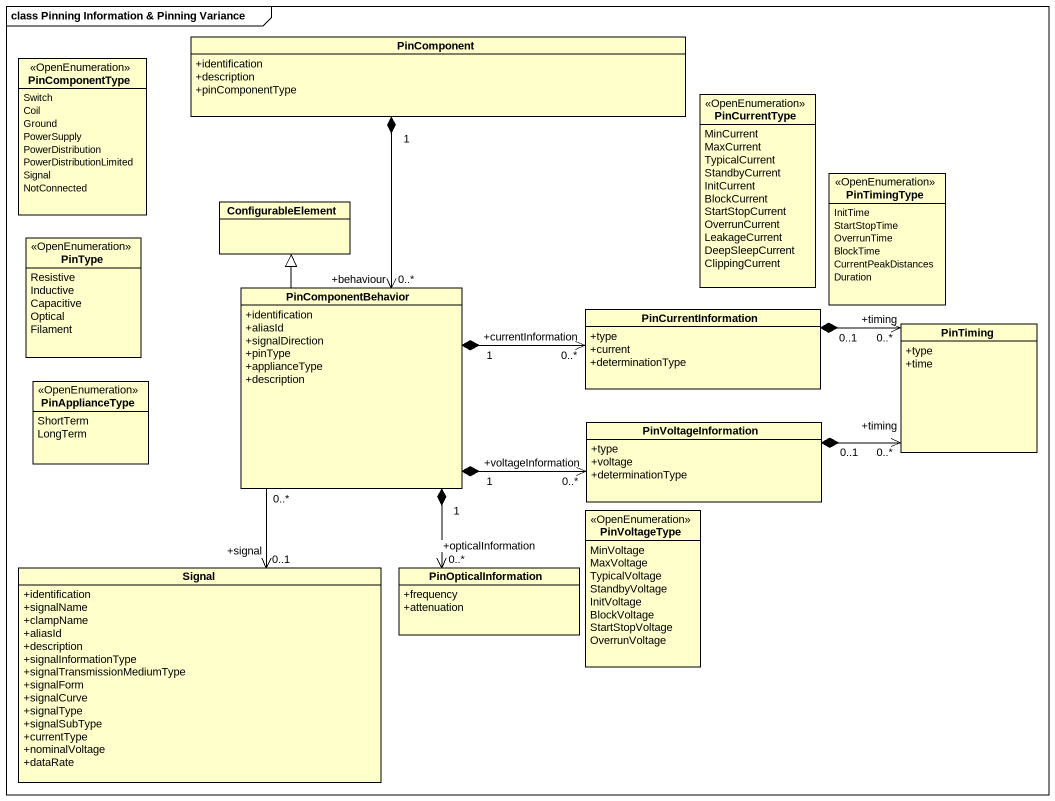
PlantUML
@startuml
mainframe class Pinning Information & Pinning Variance
hide circle
hide empty members
skinparam classAttributeIconSize 0
class PinComponent {
  +identification
  +description
  +pinComponentType
}
enum PinComponentType <<OpenEnumeration>> {
  Switch
  Coil
  Ground
  PowerSupply
  PowerDistribution
  PowerDistributionLimited
  Signal
  NotConnected
}
enum PinCurrentType <<OpenEnumeration>> {
  MinCurrent
  MaxCurrent
  TypicalCurrent
  StandbyCurrent
  InitCurrent
  BlockCurrent
  StartStopCurrent
  OverrunCurrent
  LeakageCurrent
  DeepSleepCurrent
  ClippingCurrent
}
enum PinTimingType <<OpenEnumeration>> {
  InitTime
  StartStopTime
  OverrunTime
  BlockTime
  CurrentPeakDistances
  Duration
}
class ConfigurableElement
enum PinType <<OpenEnumeration>> {
  Resistive
  Inductive
  Capacitive
  Optical
  Filament
}
class PinComponentBehavior {
  +identification
  +aliasId
  +signalDirection
  +pinType
  +applianceType
  +description
}
class PinCurrentInformation {
  +type
  +current
  +determinationType
}
class PinTiming {
  +type
  +time
}
enum PinApplianceType <<OpenEnumeration>> {
  ShortTerm
  LongTerm
}
class PinVoltageInformation {
  +type
  +voltage
  +determinationType
}
enum PinVoltageType <<OpenEnumeration>> {
  MinVoltage
  MaxVoltage
  TypicalVoltage
  StandbyVoltage
  InitVoltage
  BlockVoltage
  StartStopVoltage
  OverrunVoltage
}
class Signal {
  +identification
  +signalName
  +clampName
  +aliasId
  +description
  +signalInformationType
  +signalTransmissionMediumType
  +signalForm
  +signalCurve
  +signalType
  +signalSubType
  +currentType
  +nominalVoltage
  +dataRate
}
class PinOpticalInformation {
  +frequency
  +attenuation
}
PinComponent "1" *--> "0..*\n+behaviour" PinComponentBehavior
PinComponentBehavior -up-|> ConfigurableElement
PinComponentBehavior "1" *-right-> "+currentInformation\n0..*" PinCurrentInformation
PinComponentBehavior "1" *-right-> "+voltageInformation\n0..*" PinVoltageInformation
PinComponentBehavior "0..*" --> "+signal\n0..1" Signal
PinComponentBehavior "1" *--> "+opticalInformation\n0..*" PinOpticalInformation
PinCurrentInformation "0..1" *-right-> "+timing\n0..*" PinTiming
PinVoltageInformation "0..1" *-right-> "+timing\n0..*" PinTiming
@enduml
